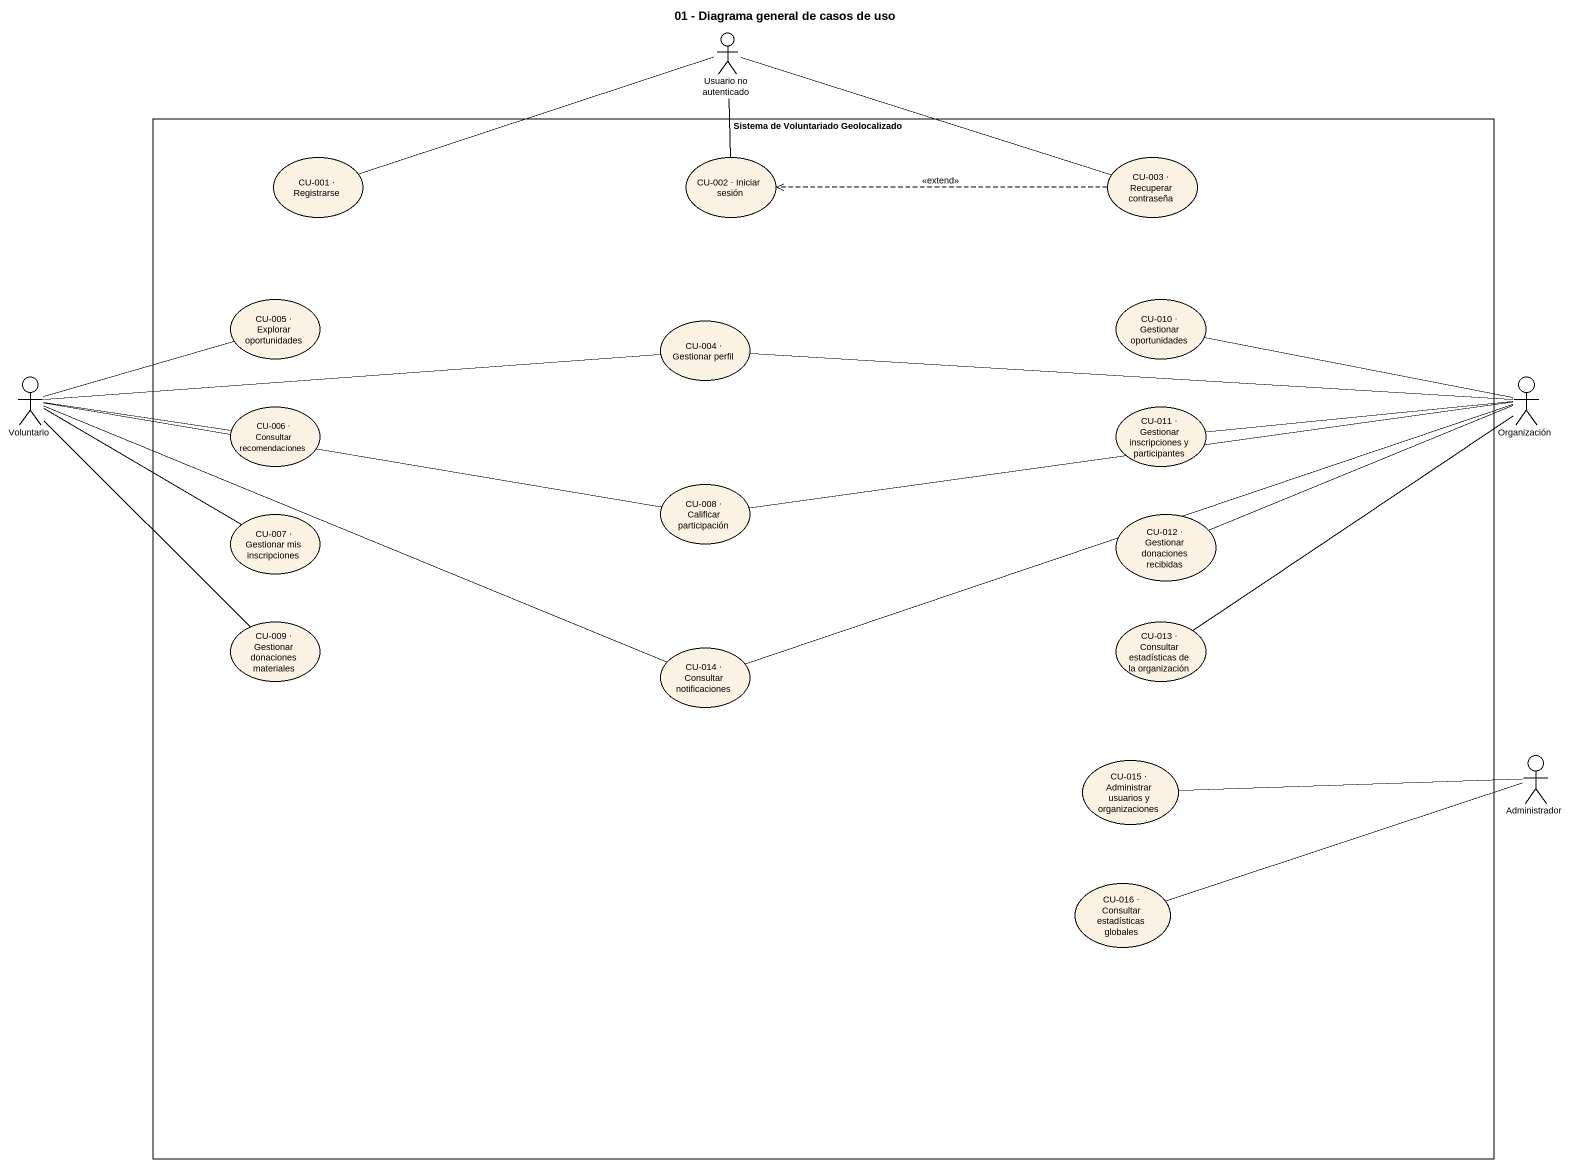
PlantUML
@startuml
title 01 - Diagrama general de casos de uso
actor "Usuario no autenticado" as Usuario_no_autenticado
rectangle "Sistema de Voluntariado Geolocalizado" as Sistema_de_Voluntariado {
  usecase "CU-001 · Registrarse" as CU_001_Registrarse
  usecase "CU-002 · Iniciar sesión" as CU_002_Iniciar_sesión
  usecase "CU-003 · Recuperar contraseña" as CU_003_Recuperar_contraseña
  usecase "CU-005 · Explorar oportunidades" as CU_005_Explorar
  usecase "CU-010 · Gestionar oportunidades" as CU_010_Gestionar
  usecase "CU-004 · Gestionar perfil" as CU_004_Gestionar_perfil
  usecase "CU-006 · Consultar recomendaciones" as CU_006_Consultar
  usecase "CU-011 · Gestionar inscripciones y participantes" as CU_011_Gestionar
  usecase "CU-008 · Calificar participación" as CU_008_Calificar
  usecase "CU-007 · Gestionar mis inscripciones" as CU_007_Gestionar_mis
  usecase "CU-012 · Gestionar donaciones recibidas" as CU_012_Gestionar_donaciones
  usecase "CU-009 · Gestionar donaciones materiales" as CU_009_Gestionar_donaciones
  usecase "CU-014 · Consultar notificaciones" as CU_014_Consultar
  usecase "CU-013 · Consultar estadísticas de la organización" as CU_013_Consultar
  usecase "CU-015 · Administrar usuarios y organizaciones" as CU_015_Administrar_usuarios
  usecase "CU-016 · Consultar estadísticas globales" as CU_016_Consultar
}
actor Voluntario
actor Organización
actor Administrador
Usuario_no_autenticado -left- CU_001_Registrarse
Usuario_no_autenticado -- CU_002_Iniciar_sesión
Usuario_no_autenticado -right- CU_003_Recuperar_contraseña
CU_003_Recuperar_contraseña .left.> CU_002_Iniciar_sesión : <<extend>>
Voluntario -right- CU_005_Explorar
Voluntario -right- CU_004_Gestionar_perfil
Voluntario -right- CU_006_Consultar
Voluntario -right- CU_008_Calificar
Voluntario -right- CU_007_Gestionar_mis
Voluntario -- CU_009_Gestionar_donaciones
Voluntario -right- CU_014_Consultar
Organización -left- CU_010_Gestionar
Organización -left- CU_004_Gestionar_perfil
Organización -left- CU_011_Gestionar
Organización -left- CU_008_Calificar
Organización -left- CU_012_Gestionar_donaciones
Organización -left- CU_014_Consultar
Organización -- CU_013_Consultar
Administrador -left- CU_015_Administrar_usuarios
Administrador -left- CU_016_Consultar
@enduml
